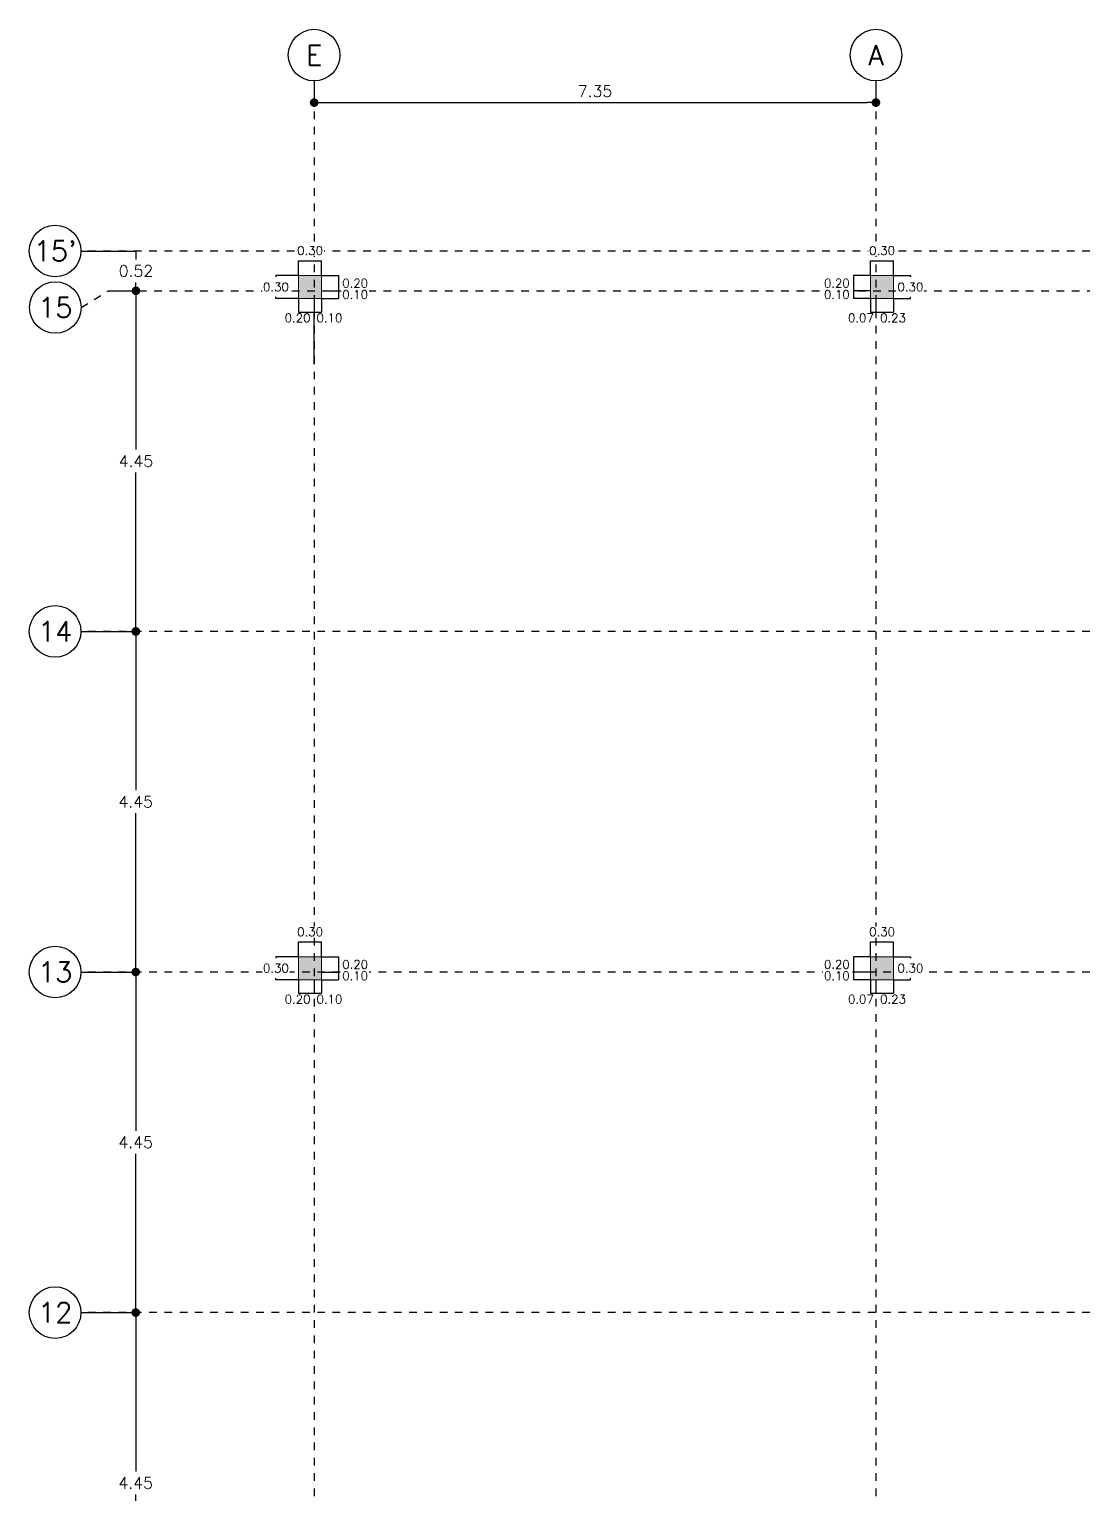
# Model space of a CAD drawing. Header units: millimetres. Extents: x 0 to 197, y -27 to 41.
# Drawn here: x 41.75 to 55.62, y 18.62 to 37.77 of the extents above; entities that cross this region are included whole.
import ezdxf
from ezdxf.enums import TextEntityAlignment as Align

# ---------------------------------------------------------------- set-up
doc = ezdxf.new("R2010")
doc.units = ezdxf.units.MM
doc.header["$LTSCALE"] = 0.01
doc.header["$PDMODE"] = 3
doc.linetypes.add('DASHDOT', pattern=[1, 0.5, -0.25, 0, -0.25])
for name, color, linetype in [('FC_CIRCULO DE EJES', 3, 'Continuous'), ('FC_COTAS', 1, 'Continuous'), ('FC_COTAS @ 75', 1, 'Continuous'), ('FC_COTAS EJES', 1, 'Continuous'), ('FC_COTAS EJES @ 75', 1, 'Continuous'), ('FC_EJES', 1, 'DASHDOT'), ('FC_HATCH COLUMNAS', 253, 'Continuous'), ('FC_R-175', 5, 'Continuous')]:
    doc.layers.add(name, color=color, linetype=linetype)
doc.layers.add('FC_COLUMNAS', color=5, linetype='Continuous', lineweight=15)
doc.styles.add('FC_TEXT1', font='romans.shx')
doc.dimstyles.new('FC_COTAS', dxfattribs={"dimtxt": 0.0015, "dimasz": 0.001, "dimexe": 0, "dimexo": 0, "dimgap": 0.001, "dimtad": 1, "dimtih": 1, "dimtoh": 1, "dimzin": 0, "dimdsep": 46, "dimtxsty": 'FC_TEXT1', "dimblk": 'DOT', "dimcen": 0.09, "dimclrd": 256, "dimclre": 256, "dimclrt": 256, "dimadec": 0, "dimazin": 0, "dimtfac": 1, "dimtix": 1, "dimtmove": 2, "dimatfit": 3, "dimfxl": 1.002, "dimtolj": 1, "dimtzin": 0, "dimlwd": -1, "dimarcsym": 0})
doc.dimstyles.new('FC_COTAS EJES', dxfattribs={"dimtxt": 0.002, "dimasz": 0.0015, "dimexe": 0, "dimexo": 0, "dimgap": 0.001, "dimtad": 1, "dimtih": 1, "dimtoh": 1, "dimzin": 0, "dimdsep": 46, "dimtxsty": 'FC_TEXT1', "dimblk": 'DOT', "dimcen": 0.09, "dimclrd": 256, "dimclre": 256, "dimclrt": 256, "dimadec": 0, "dimazin": 0, "dimtfac": 1, "dimtix": 1, "dimtmove": 2, "dimatfit": 3, "dimfxl": 1.002, "dimtolj": 1, "dimtzin": 0, "dimlwd": -1, "dimarcsym": 0})

# ---------------------------------------------------------------- blocks, each defined once
blk = doc.blocks.new('FC_B_Eje')
at = {"layer": 'FC_CIRCULO DE EJES', "ltscale": 1.5}
blk.add_circle((0, 0), 0.0045, dxfattribs=at)
at = {"ltscale": 1.5, "style": 'FC_TEXT1'}
blk.add_attdef('EJE', text='', height=0.0035, dxfattribs=at).set_placement((0, 0), align=Align.MIDDLE_CENTER)
blk = doc.blocks.new('_Dot')
at = {"color": 0, "linetype": 'ByBlock', "lineweight": -2}
blk.add_line((-0.5, 0), (-1, 0), dxfattribs=at)
at = {"color": 0, "linetype": 'ByBlock', "const_width": 0.5}
blk.add_lwpolyline([(-0.25, 0, 1), (0.25, 0, 1)], format="xyb", close=True, dxfattribs=at)
blk = doc.blocks.new('*D365')
at = {"layer": 'Defpoints', "color": 0, "ltscale": 0.6, "transparency": 16777216}
for p in [(245.728, -51.037), (253.075, -51.037), (253.075, -51.32)]:
    blk.add_point(p, dxfattribs=at)
at = {"layer": 'FC_COTAS EJES', "lineweight": -2, "ltscale": 0.6, "transparency": 16777216}
for p, q in [((245.728, -51.037), (245.728, -51.32)), ((253.075, -51.037), (253.075, -51.32))]:
    blk.add_line(p, q, dxfattribs=at)
at = {"layer": 'FC_COTAS EJES', "ltscale": 0.6, "transparency": 16777216}
blk.add_line((245.841, -51.32), (252.962, -51.32), dxfattribs=at)
at = {"layer": 'FC_COTAS EJES', "ltscale": 0.6, "transparency": 16777216, "xscale": 0.1125, "yscale": 0.1125, "zscale": 0.1125, "rotation": 180}
blk.add_blockref('_Dot', (245.728, -51.32), dxfattribs=at)
at = {"layer": 'FC_COTAS EJES', "ltscale": 0.6, "transparency": 16777216, "xscale": 0.1125, "yscale": 0.1125, "zscale": 0.1125}
blk.add_blockref('_Dot', (253.075, -51.32), dxfattribs=at)
at = {"layer": 'FC_COTAS EJES', "ltscale": 0.6, "transparency": 16777216, "insert": (249.401, -51.17), "char_height": 0.15, "attachment_point": 5, "style": 'FC_TEXT1'}
blk.add_mtext('\\A1;7.35', dxfattribs=at)
blk = doc.blocks.new('*D366')
at = {"layer": 'Defpoints', "color": 0, "ltscale": 0.6, "transparency": 16777216}
for p in [(242.678, -53.26), (243.037, -53.78), (243.398, -53.78)]:
    blk.add_point(p, dxfattribs=at)
at = {"layer": 'FC_COTAS EJES', "lineweight": -2, "ltscale": 0.6, "transparency": 16777216}
for p, q in [((242.678, -53.26), (243.398, -53.26)), ((243.037, -53.78), (243.398, -53.78))]:
    blk.add_line(p, q, dxfattribs=at)
at = {"layer": 'FC_COTAS EJES', "ltscale": 0.6, "transparency": 16777216}
for p, q in [((243.398, -53.26), (243.398, -53.37)), ((243.398, -53.78), (243.398, -53.67))]:
    blk.add_line(p, q, dxfattribs=at)
at = {"layer": 'FC_COTAS EJES', "ltscale": 0.6, "transparency": 16777216, "insert": (243.398, -53.52), "char_height": 0.15, "attachment_point": 5, "style": 'FC_TEXT1'}
blk.add_mtext('\\A1;0.52', dxfattribs=at)
blk = doc.blocks.new('*D367')
at = {"layer": 'Defpoints', "color": 0, "ltscale": 0.6, "transparency": 16777216}
for p in [(243.037, -53.78), (242.678, -58.232), (243.398, -58.232)]:
    blk.add_point(p, dxfattribs=at)
at = {"layer": 'FC_COTAS EJES', "lineweight": -2, "ltscale": 0.6, "transparency": 16777216}
for p, q in [((243.037, -53.78), (243.398, -53.78)), ((242.678, -58.232), (243.398, -58.232))]:
    blk.add_line(p, q, dxfattribs=at)
at = {"layer": 'FC_COTAS EJES', "ltscale": 0.6, "transparency": 16777216}
for p, q in [((243.398, -53.892), (243.398, -55.856)), ((243.398, -58.12), (243.398, -56.156))]:
    blk.add_line(p, q, dxfattribs=at)
at = {"layer": 'FC_COTAS EJES', "ltscale": 0.6, "transparency": 16777216, "xscale": 0.1125, "yscale": 0.1125, "zscale": 0.1125}
for p, rotation in [((243.398, -53.78), 90), ((243.398, -58.232), 270)]:
    blk.add_blockref('_Dot', p, dxfattribs=dict(at, rotation=rotation))
at = {"layer": 'FC_COTAS EJES', "ltscale": 0.6, "transparency": 16777216, "insert": (243.398, -56.006), "char_height": 0.15, "attachment_point": 5, "style": 'FC_TEXT1'}
blk.add_mtext('\\A1;4.45', dxfattribs=at)
blk = doc.blocks.new('*D368')
at = {"layer": 'Defpoints', "color": 0, "ltscale": 0.6, "transparency": 16777216}
for p in [(242.678, -58.232), (242.678, -62.685), (243.395, -62.685)]:
    blk.add_point(p, dxfattribs=at)
at = {"layer": 'FC_COTAS EJES', "lineweight": -2, "ltscale": 0.6, "transparency": 16777216}
for p, q in [((242.678, -58.232), (243.395, -58.232)), ((242.678, -62.685), (243.395, -62.685))]:
    blk.add_line(p, q, dxfattribs=at)
at = {"layer": 'FC_COTAS EJES', "ltscale": 0.6, "transparency": 16777216}
for p, q in [((243.395, -58.345), (243.395, -60.309)), ((243.395, -62.572), (243.395, -60.609))]:
    blk.add_line(p, q, dxfattribs=at)
at = {"layer": 'FC_COTAS EJES', "ltscale": 0.6, "transparency": 16777216, "xscale": 0.1125, "yscale": 0.1125, "zscale": 0.1125}
for p, rotation in [((243.395, -58.232), 90), ((243.395, -62.685), 270)]:
    blk.add_blockref('_Dot', p, dxfattribs=dict(at, rotation=rotation))
at = {"layer": 'FC_COTAS EJES', "ltscale": 0.6, "transparency": 16777216, "insert": (243.395, -60.459), "char_height": 0.15, "attachment_point": 5, "style": 'FC_TEXT1'}
blk.add_mtext('\\A1;4.45', dxfattribs=at)
blk = doc.blocks.new('*D369')
at = {"layer": 'Defpoints', "color": 0, "ltscale": 0.6, "transparency": 16777216}
for p in [(242.678, -62.685), (242.678, -67.137), (243.395, -67.137)]:
    blk.add_point(p, dxfattribs=at)
at = {"layer": 'FC_COTAS EJES', "lineweight": -2, "ltscale": 0.6, "transparency": 16777216}
for p, q in [((242.678, -62.685), (243.395, -62.685)), ((242.678, -67.137), (243.395, -67.137))]:
    blk.add_line(p, q, dxfattribs=at)
at = {"layer": 'FC_COTAS EJES', "ltscale": 0.6, "transparency": 16777216}
for p, q in [((243.395, -62.797), (243.395, -64.761)), ((243.395, -67.025), (243.395, -65.061))]:
    blk.add_line(p, q, dxfattribs=at)
at = {"layer": 'FC_COTAS EJES', "ltscale": 0.6, "transparency": 16777216, "xscale": 0.1125, "yscale": 0.1125, "zscale": 0.1125}
for p, rotation in [((243.395, -62.685), 90), ((243.395, -67.137), 270)]:
    blk.add_blockref('_Dot', p, dxfattribs=dict(at, rotation=rotation))
at = {"layer": 'FC_COTAS EJES', "ltscale": 0.6, "transparency": 16777216, "insert": (243.395, -64.911), "char_height": 0.15, "attachment_point": 5, "style": 'FC_TEXT1'}
blk.add_mtext('\\A1;4.45', dxfattribs=at)
blk = doc.blocks.new('*D370')
at = {"layer": 'Defpoints', "color": 0, "ltscale": 0.6, "transparency": 16777216}
for p in [(242.678, -67.137), (242.678, -71.59), (243.395, -71.59)]:
    blk.add_point(p, dxfattribs=at)
at = {"layer": 'FC_COTAS EJES', "lineweight": -2, "ltscale": 0.6, "transparency": 16777216}
for p, q in [((242.678, -67.137), (243.395, -67.137)), ((242.678, -71.59), (243.395, -71.59))]:
    blk.add_line(p, q, dxfattribs=at)
at = {"layer": 'FC_COTAS EJES', "ltscale": 0.6, "transparency": 16777216}
for p, q in [((243.395, -67.25), (243.395, -69.214)), ((243.395, -71.477), (243.395, -69.514))]:
    blk.add_line(p, q, dxfattribs=at)
at = {"layer": 'FC_COTAS EJES', "ltscale": 0.6, "transparency": 16777216, "xscale": 0.1125, "yscale": 0.1125, "zscale": 0.1125}
for p, rotation in [((243.395, -67.137), 90), ((243.395, -71.59), 270)]:
    blk.add_blockref('_Dot', p, dxfattribs=dict(at, rotation=rotation))
at = {"layer": 'FC_COTAS EJES', "ltscale": 0.6, "transparency": 16777216, "insert": (243.395, -69.364), "char_height": 0.15, "attachment_point": 5, "style": 'FC_TEXT1'}
blk.add_mtext('\\A1;4.45', dxfattribs=at)
blk = doc.blocks.new('FC_B_Columnas E5')
at = {"layer": 'FC_HATCH COLUMNAS', "ltscale": 1.5}
h = blk.add_hatch(color=256, dxfattribs=at)
h.dxf.hatch_style = 1
h.paths.add_polyline_path([(245.525, -53.58), (245.825, -53.58), (245.825, -53.88), (245.525, -53.88)])
h.paths.add_polyline_path([(253.005, -53.58), (253.305, -53.58), (253.305, -53.88), (253.005, -53.88)])
h.paths.add_polyline_path([(253.005, -88.73), (253.305, -88.73), (253.305, -89.03), (253.005, -89.03)])
h.paths.add_polyline_path([(245.525, -88.73), (245.825, -88.73), (245.825, -89.03), (245.525, -89.03)])
h.paths.add_polyline_path([(245.525, -62.485), (245.825, -62.485), (245.825, -62.785), (245.525, -62.785)])
h.paths.add_polyline_path([(245.525, -71.39), (245.825, -71.39), (245.825, -71.69), (245.525, -71.69)])
h.paths.add_polyline_path([(245.525, -80.295), (245.825, -80.295), (245.825, -80.595), (245.525, -80.595)])
h.paths.add_polyline_path([(253.005, -62.485), (253.305, -62.485), (253.305, -62.785), (253.005, -62.785)])
h.paths.add_polyline_path([(253.005, -71.39), (253.305, -71.39), (253.305, -71.69), (253.005, -71.69)])
h.paths.add_polyline_path([(253.005, -80.295), (253.305, -80.295), (253.305, -80.595), (253.005, -80.595)])
at = {"layer": 'FC_COLUMNAS', "ltscale": 0.6}
for points in [[(245.525, -53.58), (245.825, -53.58), (245.825, -53.88), (245.525, -53.88)], [(253.005, -53.58), (253.305, -53.58), (253.305, -53.88), (253.005, -53.88)], [(245.525, -62.485), (245.825, -62.485), (245.825, -62.785), (245.525, -62.785)], [(253.005, -62.485), (253.305, -62.485), (253.305, -62.785), (253.005, -62.785)]]:
    blk.add_lwpolyline(points, close=True, dxfattribs=at)
blk = doc.blocks.new('*D26')
at = {"layer": 'Defpoints', "color": 0, "ltscale": 0.6, "transparency": 16777216}
for p in [(45.27, 34.555), (45.57, 34.555)]:
    blk.add_point(p, dxfattribs=at)
at = {"layer": 'FC_COTAS', "lineweight": -2, "ltscale": 0.6, "transparency": 16777216}
for p, q in [((45.27, 34.555), (45.27, 34.748)), ((45.57, 34.555), (45.57, 34.748))]:
    blk.add_line(p, q, dxfattribs=at)
at = {"layer": 'FC_COTAS', "ltscale": 0.6, "transparency": 16777216}
blk.add_line((45.27, 34.748), (45.57, 34.748), dxfattribs=at)
at = {"layer": 'FC_COTAS', "ltscale": 0.6, "transparency": 16777216, "insert": (45.42, 34.88), "char_height": 0.1125, "attachment_point": 5, "style": 'FC_TEXT1', "bg_fill": 3, "box_fill_scale": 1.1, "bg_fill_color": 256, "bg_fill_true_color": 13158600, "bg_fill_transparency": 0}
blk.add_mtext('\\A1;0.30', dxfattribs=at)
at = {"layer": 'Defpoints', "color": 0, "ltscale": 0.6, "transparency": 16777216}
blk.add_point((45.57, 34.748), dxfattribs=at)
blk = doc.blocks.new('*D27')
at = {"layer": 'Defpoints', "color": 0, "ltscale": 0.6, "transparency": 16777216}
for p in [(45.27, 34.555), (45.27, 34.255)]:
    blk.add_point(p, dxfattribs=at)
at = {"layer": 'FC_COTAS', "lineweight": -2, "ltscale": 0.6, "transparency": 16777216}
for p, q in [((45.27, 34.555), (44.974, 34.555)), ((45.27, 34.255), (44.974, 34.255))]:
    blk.add_line(p, q, dxfattribs=at)
at = {"layer": 'FC_COTAS', "ltscale": 0.6, "transparency": 16777216}
for p, q in [((44.974, 34.555), (44.974, 34.536)), ((44.974, 34.255), (44.974, 34.274))]:
    blk.add_line(p, q, dxfattribs=at)
at = {"layer": 'FC_COTAS', "ltscale": 0.6, "transparency": 16777216, "insert": (44.974, 34.405), "char_height": 0.1125, "attachment_point": 5, "style": 'FC_TEXT1', "bg_fill": 3, "box_fill_scale": 1.1, "bg_fill_color": 256, "bg_fill_true_color": 13158600, "bg_fill_transparency": 0}
blk.add_mtext('\\A1;0.30', dxfattribs=at)
at = {"layer": 'Defpoints', "color": 0, "ltscale": 0.6, "transparency": 16777216}
blk.add_point((44.974, 34.255), dxfattribs=at)
blk = doc.blocks.new('*D28')
at = {"layer": 'Defpoints', "color": 0, "ltscale": 0.6, "transparency": 16777216}
for p in [(45.27, 34.255), (45.473, 34.255), (45.473, 34.077)]:
    blk.add_point(p, dxfattribs=at)
at = {"layer": 'FC_COTAS', "lineweight": -2, "ltscale": 0.6, "transparency": 16777216}
for p, q in [((45.27, 34.255), (45.27, 34.077)), ((45.473, 34.255), (45.473, 34.077))]:
    blk.add_line(p, q, dxfattribs=at)
at = {"layer": 'FC_COTAS', "ltscale": 0.6, "transparency": 16777216}
blk.add_line((45.27, 34.077), (45.473, 34.077), dxfattribs=at)
at = {"layer": 'FC_COTAS', "ltscale": 0.6, "transparency": 16777216, "insert": (45.257, 34), "char_height": 0.1125, "attachment_point": 5, "style": 'FC_TEXT1'}
blk.add_mtext('\\A1;0.20', dxfattribs=at)
blk = doc.blocks.new('*D29')
at = {"layer": 'Defpoints', "color": 0, "ltscale": 0.6, "transparency": 16777216}
for p in [(45.57, 34.555), (45.57, 34.355), (45.79, 34.355)]:
    blk.add_point(p, dxfattribs=at)
at = {"layer": 'FC_COTAS', "lineweight": -2, "ltscale": 0.6, "transparency": 16777216}
for p, q in [((45.57, 34.555), (45.79, 34.555)), ((45.57, 34.355), (45.79, 34.355))]:
    blk.add_line(p, q, dxfattribs=at)
at = {"layer": 'FC_COTAS', "ltscale": 0.6, "transparency": 16777216}
blk.add_line((45.79, 34.555), (45.79, 34.355), dxfattribs=at)
at = {"layer": 'FC_COTAS', "ltscale": 0.6, "transparency": 16777216, "insert": (46.009, 34.455), "char_height": 0.1125, "attachment_point": 5, "style": 'FC_TEXT1'}
blk.add_mtext('\\A1;0.20', dxfattribs=at)
blk = doc.blocks.new('*D30')
at = {"layer": 'Defpoints', "color": 0, "ltscale": 0.6, "transparency": 16777216}
for p in [(45.57, 34.355), (45.57, 34.255)]:
    blk.add_point(p, dxfattribs=at)
at = {"layer": 'FC_COTAS', "lineweight": -2, "ltscale": 0.6, "transparency": 16777216}
for p, q in [((45.57, 34.355), (45.79, 34.355)), ((45.57, 34.255), (45.79, 34.255))]:
    blk.add_line(p, q, dxfattribs=at)
at = {"layer": 'FC_COTAS', "ltscale": 0.6, "transparency": 16777216, "insert": (46.009, 34.305), "char_height": 0.1125, "attachment_point": 5, "style": 'FC_TEXT1', "bg_fill": 3, "box_fill_scale": 1.1, "bg_fill_color": 256, "bg_fill_true_color": 13158600, "bg_fill_transparency": 0}
blk.add_mtext('\\A1;0.10', dxfattribs=at)
at = {"layer": 'Defpoints', "color": 0, "ltscale": 0.6, "transparency": 16777216}
blk.add_point((45.79, 34.255), dxfattribs=at)
at = {"layer": 'FC_COTAS', "ltscale": 0.6, "transparency": 16777216}
blk.add_line((45.79, 34.355), (45.79, 34.255), dxfattribs=at)
blk = doc.blocks.new('*D360')
at = {"layer": 'Defpoints', "color": 0, "ltscale": 0.6, "transparency": 16777216}
for p in [(45.57, 34.255), (45.57, 34.077), (45.473, 33.396)]:
    blk.add_point(p, dxfattribs=at)
at = {"layer": 'FC_COTAS', "lineweight": -2, "ltscale": 0.6, "transparency": 16777216}
for p, q in [((45.57, 34.255), (45.57, 34.077)), ((45.473, 33.396), (45.473, 34.077))]:
    blk.add_line(p, q, dxfattribs=at)
at = {"layer": 'FC_COTAS', "ltscale": 0.6, "transparency": 16777216}
blk.add_line((45.473, 34.077), (45.57, 34.077), dxfattribs=at)
at = {"layer": 'FC_COTAS', "ltscale": 0.6, "transparency": 16777216, "insert": (45.673, 34), "char_height": 0.1125, "attachment_point": 5, "style": 'FC_TEXT1'}
blk.add_mtext('\\A1;0.10', dxfattribs=at)
blk = doc.blocks.new('*D31')
at = {"layer": 'Defpoints', "color": 0, "ltscale": 0.6, "transparency": 16777216}
for p in [(52.75, 34.555), (53.05, 34.555)]:
    blk.add_point(p, dxfattribs=at)
at = {"layer": 'FC_COTAS', "lineweight": -2, "ltscale": 0.6, "transparency": 16777216}
for p, q in [((52.75, 34.555), (52.75, 34.748)), ((53.05, 34.555), (53.05, 34.748))]:
    blk.add_line(p, q, dxfattribs=at)
at = {"layer": 'FC_COTAS', "ltscale": 0.6, "transparency": 16777216}
blk.add_line((52.75, 34.748), (53.05, 34.748), dxfattribs=at)
at = {"layer": 'FC_COTAS', "ltscale": 0.6, "transparency": 16777216, "insert": (52.9, 34.88), "char_height": 0.1125, "attachment_point": 5, "style": 'FC_TEXT1', "bg_fill": 3, "box_fill_scale": 1.1, "bg_fill_color": 256, "bg_fill_true_color": 13158600, "bg_fill_transparency": 0}
blk.add_mtext('\\A1;0.30', dxfattribs=at)
at = {"layer": 'Defpoints', "color": 0, "ltscale": 0.6, "transparency": 16777216}
blk.add_point((53.05, 34.748), dxfattribs=at)
blk = doc.blocks.new('*D32')
at = {"layer": 'Defpoints', "color": 0, "ltscale": 0.6, "transparency": 16777216}
for p in [(52.75, 34.555), (52.527, 34.355), (52.75, 34.355)]:
    blk.add_point(p, dxfattribs=at)
at = {"layer": 'FC_COTAS', "lineweight": -2, "ltscale": 0.6, "transparency": 16777216}
for p, q in [((52.75, 34.555), (52.527, 34.555)), ((52.75, 34.355), (52.527, 34.355))]:
    blk.add_line(p, q, dxfattribs=at)
at = {"layer": 'FC_COTAS', "ltscale": 0.6, "transparency": 16777216}
blk.add_line((52.527, 34.555), (52.527, 34.355), dxfattribs=at)
at = {"layer": 'FC_COTAS', "ltscale": 0.6, "transparency": 16777216, "insert": (52.308, 34.455), "char_height": 0.1125, "attachment_point": 5, "style": 'FC_TEXT1'}
blk.add_mtext('\\A1;0.20', dxfattribs=at)
blk = doc.blocks.new('*D33')
at = {"layer": 'Defpoints', "color": 0, "ltscale": 0.6, "transparency": 16777216}
for p in [(52.75, 34.255), (52.82, 34.255), (52.82, 34.077)]:
    blk.add_point(p, dxfattribs=at)
at = {"layer": 'FC_COTAS', "lineweight": -2, "ltscale": 0.6, "transparency": 16777216}
for p, q in [((52.75, 34.255), (52.75, 34.077)), ((52.82, 34.255), (52.82, 34.077))]:
    blk.add_line(p, q, dxfattribs=at)
at = {"layer": 'FC_COTAS', "ltscale": 0.6, "transparency": 16777216}
blk.add_line((52.75, 34.077), (52.82, 34.077), dxfattribs=at)
at = {"layer": 'FC_COTAS', "ltscale": 0.6, "transparency": 16777216, "insert": (52.623, 34), "char_height": 0.1125, "attachment_point": 5, "style": 'FC_TEXT1'}
blk.add_mtext('\\A1;0.07', dxfattribs=at)
blk = doc.blocks.new('*D34')
at = {"layer": 'FC_COTAS', "lineweight": -2, "ltscale": 0.6, "transparency": 16777216}
for p, q in [((53.05, 34.555), (53.27, 34.555)), ((53.05, 34.255), (53.27, 34.255))]:
    blk.add_line(p, q, dxfattribs=at)
at = {"layer": 'FC_COTAS', "ltscale": 0.6, "transparency": 16777216}
for p, q in [((53.27, 34.555), (53.27, 34.536)), ((53.27, 34.255), (53.27, 34.274))]:
    blk.add_line(p, q, dxfattribs=at)
at = {"layer": 'FC_COTAS', "ltscale": 0.6, "transparency": 16777216, "insert": (53.27, 34.405), "char_height": 0.1125, "attachment_point": 5, "style": 'FC_TEXT1', "bg_fill": 3, "box_fill_scale": 1.1, "bg_fill_color": 256, "bg_fill_true_color": 13158600, "bg_fill_transparency": 0}
blk.add_mtext('\\A1;0.30', dxfattribs=at)
at = {"layer": 'Defpoints', "color": 0, "ltscale": 0.6, "transparency": 16777216}
for p in [(53.05, 34.555), (53.05, 34.255), (53.27, 34.255)]:
    blk.add_point(p, dxfattribs=at)
blk = doc.blocks.new('*D35')
at = {"layer": 'Defpoints', "color": 0, "ltscale": 0.6, "transparency": 16777216}
for p in [(52.82, 34.255), (53.05, 34.255), (53.05, 34.077)]:
    blk.add_point(p, dxfattribs=at)
at = {"layer": 'FC_COTAS', "lineweight": -2, "ltscale": 0.6, "transparency": 16777216}
for p, q in [((52.82, 34.255), (52.82, 34.077)), ((53.05, 34.255), (53.05, 34.077))]:
    blk.add_line(p, q, dxfattribs=at)
at = {"layer": 'FC_COTAS', "ltscale": 0.6, "transparency": 16777216}
blk.add_line((52.82, 34.077), (53.05, 34.077), dxfattribs=at)
at = {"layer": 'FC_COTAS', "ltscale": 0.6, "transparency": 16777216, "insert": (53.043, 34), "char_height": 0.1125, "attachment_point": 5, "style": 'FC_TEXT1'}
blk.add_mtext('\\A1;0.23', dxfattribs=at)
blk = doc.blocks.new('*D36')
at = {"layer": 'Defpoints', "color": 0, "ltscale": 0.6, "transparency": 16777216}
for p in [(45.27, 25.65), (45.57, 25.65)]:
    blk.add_point(p, dxfattribs=at)
at = {"layer": 'FC_COTAS', "lineweight": -2, "ltscale": 0.6, "transparency": 16777216}
for p, q in [((45.27, 25.65), (45.27, 25.843)), ((45.57, 25.65), (45.57, 25.843))]:
    blk.add_line(p, q, dxfattribs=at)
at = {"layer": 'FC_COTAS', "ltscale": 0.6, "transparency": 16777216}
blk.add_line((45.27, 25.843), (45.57, 25.843), dxfattribs=at)
at = {"layer": 'FC_COTAS', "ltscale": 0.6, "transparency": 16777216, "insert": (45.42, 25.975), "char_height": 0.1125, "attachment_point": 5, "style": 'FC_TEXT1', "bg_fill": 3, "box_fill_scale": 1.1, "bg_fill_color": 256, "bg_fill_true_color": 13158600, "bg_fill_transparency": 0}
blk.add_mtext('\\A1;0.30', dxfattribs=at)
at = {"layer": 'Defpoints', "color": 0, "ltscale": 0.6, "transparency": 16777216}
blk.add_point((45.57, 25.843), dxfattribs=at)
blk = doc.blocks.new('*D37')
at = {"layer": 'Defpoints', "color": 0, "ltscale": 0.6, "transparency": 16777216}
for p in [(45.27, 25.65), (45.27, 25.35)]:
    blk.add_point(p, dxfattribs=at)
at = {"layer": 'FC_COTAS', "lineweight": -2, "ltscale": 0.6, "transparency": 16777216}
for p, q in [((45.27, 25.65), (44.974, 25.65)), ((45.27, 25.35), (44.974, 25.35))]:
    blk.add_line(p, q, dxfattribs=at)
at = {"layer": 'FC_COTAS', "ltscale": 0.6, "transparency": 16777216}
for p, q in [((44.974, 25.65), (44.974, 25.631)), ((44.974, 25.35), (44.974, 25.369))]:
    blk.add_line(p, q, dxfattribs=at)
at = {"layer": 'FC_COTAS', "ltscale": 0.6, "transparency": 16777216, "insert": (44.974, 25.5), "char_height": 0.1125, "attachment_point": 5, "style": 'FC_TEXT1', "bg_fill": 3, "box_fill_scale": 1.1, "bg_fill_color": 256, "bg_fill_true_color": 13158600, "bg_fill_transparency": 0}
blk.add_mtext('\\A1;0.30', dxfattribs=at)
at = {"layer": 'Defpoints', "color": 0, "ltscale": 0.6, "transparency": 16777216}
blk.add_point((44.974, 25.35), dxfattribs=at)
blk = doc.blocks.new('*D38')
at = {"layer": 'Defpoints', "color": 0, "ltscale": 0.6, "transparency": 16777216}
for p in [(45.27, 25.35), (45.473, 25.35), (45.473, 25.172)]:
    blk.add_point(p, dxfattribs=at)
at = {"layer": 'FC_COTAS', "lineweight": -2, "ltscale": 0.6, "transparency": 16777216}
for p, q in [((45.27, 25.35), (45.27, 25.172)), ((45.473, 25.35), (45.473, 25.172))]:
    blk.add_line(p, q, dxfattribs=at)
at = {"layer": 'FC_COTAS', "ltscale": 0.6, "transparency": 16777216}
blk.add_line((45.27, 25.172), (45.473, 25.172), dxfattribs=at)
at = {"layer": 'FC_COTAS', "ltscale": 0.6, "transparency": 16777216, "insert": (45.257, 25.095), "char_height": 0.1125, "attachment_point": 5, "style": 'FC_TEXT1'}
blk.add_mtext('\\A1;0.20', dxfattribs=at)
blk = doc.blocks.new('*D39')
at = {"layer": 'Defpoints', "color": 0, "ltscale": 0.6, "transparency": 16777216}
for p in [(45.57, 25.65), (45.57, 25.45), (45.79, 25.45)]:
    blk.add_point(p, dxfattribs=at)
at = {"layer": 'FC_COTAS', "lineweight": -2, "ltscale": 0.6, "transparency": 16777216}
for p, q in [((45.57, 25.65), (45.79, 25.65)), ((45.57, 25.45), (45.79, 25.45))]:
    blk.add_line(p, q, dxfattribs=at)
at = {"layer": 'FC_COTAS', "ltscale": 0.6, "transparency": 16777216}
blk.add_line((45.79, 25.65), (45.79, 25.45), dxfattribs=at)
at = {"layer": 'FC_COTAS', "ltscale": 0.6, "transparency": 16777216, "insert": (46.009, 25.55), "char_height": 0.1125, "attachment_point": 5, "style": 'FC_TEXT1'}
blk.add_mtext('\\A1;0.20', dxfattribs=at)
blk = doc.blocks.new('*D40')
at = {"layer": 'Defpoints', "color": 0, "ltscale": 0.6, "transparency": 16777216}
for p in [(45.57, 25.45), (45.57, 25.35)]:
    blk.add_point(p, dxfattribs=at)
at = {"layer": 'FC_COTAS', "lineweight": -2, "ltscale": 0.6, "transparency": 16777216}
for p, q in [((45.57, 25.45), (45.79, 25.45)), ((45.57, 25.35), (45.79, 25.35))]:
    blk.add_line(p, q, dxfattribs=at)
at = {"layer": 'FC_COTAS', "ltscale": 0.6, "transparency": 16777216, "insert": (46.009, 25.4), "char_height": 0.1125, "attachment_point": 5, "style": 'FC_TEXT1', "bg_fill": 3, "box_fill_scale": 1.1, "bg_fill_color": 256, "bg_fill_true_color": 13158600, "bg_fill_transparency": 0}
blk.add_mtext('\\A1;0.10', dxfattribs=at)
at = {"layer": 'Defpoints', "color": 0, "ltscale": 0.6, "transparency": 16777216}
blk.add_point((45.79, 25.35), dxfattribs=at)
at = {"layer": 'FC_COTAS', "ltscale": 0.6, "transparency": 16777216}
blk.add_line((45.79, 25.45), (45.79, 25.35), dxfattribs=at)
blk = doc.blocks.new('*D41')
at = {"layer": 'Defpoints', "color": 0, "ltscale": 0.6, "transparency": 16777216}
for p in [(45.473, 25.35), (45.57, 25.35), (45.57, 25.172)]:
    blk.add_point(p, dxfattribs=at)
at = {"layer": 'FC_COTAS', "lineweight": -2, "ltscale": 0.6, "transparency": 16777216}
for p, q in [((45.473, 25.35), (45.473, 25.172)), ((45.57, 25.35), (45.57, 25.172))]:
    blk.add_line(p, q, dxfattribs=at)
at = {"layer": 'FC_COTAS', "ltscale": 0.6, "transparency": 16777216}
blk.add_line((45.473, 25.172), (45.57, 25.172), dxfattribs=at)
at = {"layer": 'FC_COTAS', "ltscale": 0.6, "transparency": 16777216, "insert": (45.673, 25.095), "char_height": 0.1125, "attachment_point": 5, "style": 'FC_TEXT1'}
blk.add_mtext('\\A1;0.10', dxfattribs=at)
blk = doc.blocks.new('*D58')
at = {"layer": 'Defpoints', "color": 0, "ltscale": 0.6, "transparency": 16777216}
for p in [(52.75, 34.355), (52.75, 34.255)]:
    blk.add_point(p, dxfattribs=at)
at = {"layer": 'FC_COTAS', "lineweight": -2, "ltscale": 0.6, "transparency": 16777216}
for p, q in [((52.75, 34.355), (52.527, 34.355)), ((52.75, 34.255), (52.527, 34.255))]:
    blk.add_line(p, q, dxfattribs=at)
at = {"layer": 'FC_COTAS', "ltscale": 0.6, "transparency": 16777216, "insert": (52.308, 34.305), "char_height": 0.1125, "attachment_point": 5, "style": 'FC_TEXT1', "bg_fill": 3, "box_fill_scale": 1.1, "bg_fill_color": 256, "bg_fill_true_color": 13158600, "bg_fill_transparency": 0}
blk.add_mtext('\\A1;0.10', dxfattribs=at)
at = {"layer": 'Defpoints', "color": 0, "ltscale": 0.6, "transparency": 16777216}
blk.add_point((52.527, 34.255), dxfattribs=at)
at = {"layer": 'FC_COTAS', "ltscale": 0.6, "transparency": 16777216}
blk.add_line((52.527, 34.355), (52.527, 34.255), dxfattribs=at)
blk = doc.blocks.new('*D59')
at = {"layer": 'Defpoints', "color": 0, "ltscale": 0.6, "transparency": 16777216}
for p in [(52.75, 25.65), (53.05, 25.65)]:
    blk.add_point(p, dxfattribs=at)
at = {"layer": 'FC_COTAS', "lineweight": -2, "ltscale": 0.6, "transparency": 16777216}
for p, q in [((52.75, 25.65), (52.75, 25.843)), ((53.05, 25.65), (53.05, 25.843))]:
    blk.add_line(p, q, dxfattribs=at)
at = {"layer": 'FC_COTAS', "ltscale": 0.6, "transparency": 16777216}
blk.add_line((52.75, 25.843), (53.05, 25.843), dxfattribs=at)
at = {"layer": 'FC_COTAS', "ltscale": 0.6, "transparency": 16777216, "insert": (52.9, 25.975), "char_height": 0.1125, "attachment_point": 5, "style": 'FC_TEXT1', "bg_fill": 3, "box_fill_scale": 1.1, "bg_fill_color": 256, "bg_fill_true_color": 13158600, "bg_fill_transparency": 0}
blk.add_mtext('\\A1;0.30', dxfattribs=at)
at = {"layer": 'Defpoints', "color": 0, "ltscale": 0.6, "transparency": 16777216}
blk.add_point((53.05, 25.843), dxfattribs=at)
blk = doc.blocks.new('*D60')
at = {"layer": 'Defpoints', "color": 0, "ltscale": 0.6, "transparency": 16777216}
for p in [(52.75, 25.35), (52.82, 25.35), (52.82, 25.172)]:
    blk.add_point(p, dxfattribs=at)
at = {"layer": 'FC_COTAS', "lineweight": -2, "ltscale": 0.6, "transparency": 16777216}
for p, q in [((52.75, 25.35), (52.75, 25.172)), ((52.82, 25.35), (52.82, 25.172))]:
    blk.add_line(p, q, dxfattribs=at)
at = {"layer": 'FC_COTAS', "ltscale": 0.6, "transparency": 16777216}
blk.add_line((52.75, 25.172), (52.82, 25.172), dxfattribs=at)
at = {"layer": 'FC_COTAS', "ltscale": 0.6, "transparency": 16777216, "insert": (52.623, 25.095), "char_height": 0.1125, "attachment_point": 5, "style": 'FC_TEXT1'}
blk.add_mtext('\\A1;0.07', dxfattribs=at)
blk = doc.blocks.new('*D61')
at = {"layer": 'FC_COTAS', "lineweight": -2, "ltscale": 0.6, "transparency": 16777216}
for p, q in [((53.05, 25.65), (53.27, 25.65)), ((53.05, 25.35), (53.27, 25.35))]:
    blk.add_line(p, q, dxfattribs=at)
at = {"layer": 'FC_COTAS', "ltscale": 0.6, "transparency": 16777216}
for p, q in [((53.27, 25.65), (53.27, 25.631)), ((53.27, 25.35), (53.27, 25.369))]:
    blk.add_line(p, q, dxfattribs=at)
at = {"layer": 'FC_COTAS', "ltscale": 0.6, "transparency": 16777216, "insert": (53.27, 25.5), "char_height": 0.1125, "attachment_point": 5, "style": 'FC_TEXT1', "bg_fill": 3, "box_fill_scale": 1.1, "bg_fill_color": 256, "bg_fill_true_color": 13158600, "bg_fill_transparency": 0}
blk.add_mtext('\\A1;0.30', dxfattribs=at)
at = {"layer": 'Defpoints', "color": 0, "ltscale": 0.6, "transparency": 16777216}
for p in [(53.05, 25.65), (53.05, 25.35), (53.27, 25.35)]:
    blk.add_point(p, dxfattribs=at)
blk = doc.blocks.new('*D62')
at = {"layer": 'Defpoints', "color": 0, "ltscale": 0.6, "transparency": 16777216}
for p in [(52.82, 25.35), (53.05, 25.35), (53.05, 25.172)]:
    blk.add_point(p, dxfattribs=at)
at = {"layer": 'FC_COTAS', "lineweight": -2, "ltscale": 0.6, "transparency": 16777216}
for p, q in [((52.82, 25.35), (52.82, 25.172)), ((53.05, 25.35), (53.05, 25.172))]:
    blk.add_line(p, q, dxfattribs=at)
at = {"layer": 'FC_COTAS', "ltscale": 0.6, "transparency": 16777216}
blk.add_line((52.82, 25.172), (53.05, 25.172), dxfattribs=at)
at = {"layer": 'FC_COTAS', "ltscale": 0.6, "transparency": 16777216, "insert": (53.043, 25.095), "char_height": 0.1125, "attachment_point": 5, "style": 'FC_TEXT1'}
blk.add_mtext('\\A1;0.23', dxfattribs=at)
blk = doc.blocks.new('*D75')
at = {"layer": 'Defpoints', "color": 0, "ltscale": 0.6, "transparency": 16777216}
for p in [(52.75, 25.65), (52.527, 25.45), (52.75, 25.45)]:
    blk.add_point(p, dxfattribs=at)
at = {"layer": 'FC_COTAS', "lineweight": -2, "ltscale": 0.6, "transparency": 16777216}
for p, q in [((52.75, 25.65), (52.527, 25.65)), ((52.75, 25.45), (52.527, 25.45))]:
    blk.add_line(p, q, dxfattribs=at)
at = {"layer": 'FC_COTAS', "ltscale": 0.6, "transparency": 16777216}
blk.add_line((52.527, 25.65), (52.527, 25.45), dxfattribs=at)
at = {"layer": 'FC_COTAS', "ltscale": 0.6, "transparency": 16777216, "insert": (52.308, 25.55), "char_height": 0.1125, "attachment_point": 5, "style": 'FC_TEXT1'}
blk.add_mtext('\\A1;0.20', dxfattribs=at)
blk = doc.blocks.new('*D76')
at = {"layer": 'Defpoints', "color": 0, "ltscale": 0.6, "transparency": 16777216}
for p in [(52.75, 25.45), (52.75, 25.35)]:
    blk.add_point(p, dxfattribs=at)
at = {"layer": 'FC_COTAS', "lineweight": -2, "ltscale": 0.6, "transparency": 16777216}
for p, q in [((52.75, 25.45), (52.527, 25.45)), ((52.75, 25.35), (52.527, 25.35))]:
    blk.add_line(p, q, dxfattribs=at)
at = {"layer": 'FC_COTAS', "ltscale": 0.6, "transparency": 16777216, "insert": (52.308, 25.4), "char_height": 0.1125, "attachment_point": 5, "style": 'FC_TEXT1', "bg_fill": 3, "box_fill_scale": 1.1, "bg_fill_color": 256, "bg_fill_true_color": 13158600, "bg_fill_transparency": 0}
blk.add_mtext('\\A1;0.10', dxfattribs=at)
at = {"layer": 'Defpoints', "color": 0, "ltscale": 0.6, "transparency": 16777216}
blk.add_point((52.527, 25.35), dxfattribs=at)
at = {"layer": 'FC_COTAS', "ltscale": 0.6, "transparency": 16777216}
blk.add_line((52.527, 25.45), (52.527, 25.35), dxfattribs=at)
blk = doc.blocks.new('FC_B_Ejes E5')
at = {"layer": 'FC_EJES', "ltscale": 0.6}
for p, q in [((245.728, -51.037), (245.728, -91.387)), ((253.075, -51.037), (253.075, -91.387)), ((255.87, -53.26), (242.678, -53.26)), ((255.87, -58.232), (242.678, -58.232)), ((255.87, -62.685), (242.678, -62.685)), ((255.87, -67.137), (242.678, -67.137))]:
    blk.add_line(p, q, dxfattribs=at)
blk.add_lwpolyline([(242.682, -53.998), (243.037, -53.78), (255.87, -53.78)], dxfattribs=at)
at = {"layer": 'FC_R-175'}
ref = blk.add_blockref('FC_B_Eje', (245.728, -50.699), dxfattribs=dict(at, xscale=75, yscale=75, zscale=75))
ref.add_attrib('EJE', 'E', dxfattribs={"layer": '0', "color": 0, "ltscale": 1.5, "height": 0.263, "style": 'FC_TEXT1'}).set_placement((245.728, -50.699), align=Align.MIDDLE_CENTER)
ref = blk.add_blockref('FC_B_Eje', (253.075, -50.699), dxfattribs=dict(at, xscale=75, yscale=75, zscale=75))
ref.add_attrib('EJE', 'A', dxfattribs={"layer": '0', "color": 0, "ltscale": 1.5, "height": 0.263, "style": 'FC_TEXT1'}).set_placement((253.075, -50.699), align=Align.MIDDLE_CENTER)
ref = blk.add_blockref('FC_B_Eje', (242.341, -53.26), dxfattribs=dict(at, xscale=75, yscale=75, zscale=75))
ref.add_attrib('EJE', "15'", dxfattribs={"layer": '0', "color": 0, "ltscale": 1.5, "height": 0.2625, "style": 'FC_TEXT1'}).set_placement((242.341, -53.26), align=Align.MIDDLE_CENTER)
ref = blk.add_blockref('FC_B_Eje', (242.344, -53.998), dxfattribs=dict(at, xscale=75, yscale=75, zscale=75))
ref.add_attrib('EJE', '15', dxfattribs={"layer": '0', "color": 0, "ltscale": 1.5, "height": 0.2625, "style": 'FC_TEXT1'}).set_placement((242.344, -53.998), align=Align.MIDDLE_CENTER)
ref = blk.add_blockref('FC_B_Eje', (242.341, -58.232), dxfattribs=dict(at, xscale=75, yscale=75, zscale=75))
ref.add_attrib('EJE', '14', dxfattribs={"layer": '0', "color": 0, "ltscale": 1.5, "height": 0.2625, "style": 'FC_TEXT1'}).set_placement((242.341, -58.232), align=Align.MIDDLE_CENTER)
ref = blk.add_blockref('FC_B_Eje', (242.341, -62.685), dxfattribs=dict(at, xscale=75, yscale=75, zscale=75))
ref.add_attrib('EJE', '13', dxfattribs={"layer": '0', "color": 0, "ltscale": 1.5, "height": 0.2625, "style": 'FC_TEXT1'}).set_placement((242.341, -62.685), align=Align.MIDDLE_CENTER)
ref = blk.add_blockref('FC_B_Eje', (242.341, -67.137), dxfattribs=dict(at, xscale=75, yscale=75, zscale=75))
ref.add_attrib('EJE', '12', dxfattribs={"layer": '0', "color": 0, "ltscale": 1.5, "height": 0.2625, "style": 'FC_TEXT1'}).set_placement((242.341, -67.137), align=Align.MIDDLE_CENTER)
at = {"layer": 'FC_COTAS EJES @ 75', "ltscale": 0.6}
dim = blk.add_linear_dim(base=(253.075, -51.32), p1=(245.728, -51.037), p2=(253.075, -51.037), dimstyle='FC_COTAS EJES', override={"dimscale": 75, "dimtix": 1, "dimtofl": 1, "dimtmove": 2, "dimatfit": 3}, dxfattribs=at)
dim.commit()
dim.dimension.update_dxf_attribs({"geometry": '*D365', "text_midpoint": (249.401, -51.17)})
for base, p1, p2, picture, middle in [((243.398, -53.78), (242.678, -53.26), (243.037, -53.78), '*D366', (243.398, -53.52)), ((243.398, -58.232), (243.037, -53.78), (242.678, -58.232), '*D367', (243.398, -56.006)), ((243.395, -62.685), (242.678, -58.232), (242.678, -62.685), '*D368', (243.395, -60.459)), ((243.395, -67.137), (242.678, -62.685), (242.678, -67.137), '*D369', (243.395, -64.911)), ((243.395, -71.59), (242.678, -67.137), (242.678, -71.59), '*D370', (243.395, -69.364))]:
    dim = blk.add_linear_dim(base=base, p1=p1, p2=p2, angle=90, dimstyle='FC_COTAS EJES', override={"dimscale": 75, "dimtix": 1, "dimtofl": 1, "dimtmove": 2, "dimatfit": 3}, dxfattribs=at)
    dim.commit()
    dim.dimension.update_dxf_attribs({"geometry": picture, "text_midpoint": middle})

msp = doc.modelspace()

# ---------------------------------------------------------------- block references
at = {"layer": 'FC_COTAS'}
for name in ['FC_B_Ejes E5', 'FC_B_Columnas E5']:
    msp.add_blockref(name, (-200.255, 88.1348), dxfattribs=at)

# ---------------------------------------------------------------- dimensions: what is measured, and where the dimension line sits
at = {"layer": 'FC_COTAS @ 75', "ltscale": 0.6}
for base, p1, p2, picture, middle in [((52.8197, 34.0766), (52.7497, 34.2551), (52.8197, 34.2551), '*D33', (52.6225, 33.9999)), ((52.8197, 25.1716), (52.7497, 25.3501), (52.8197, 25.3501), '*D60', (52.6225, 25.0949))]:
    dim = msp.add_linear_dim(base=base, p1=p1, p2=p2, dimstyle='FC_COTAS', override={"dimscale": 75, "dimtix": 1, "dimtofl": 1, "dimtmove": 2, "dimatfit": 3}, dxfattribs=at)
    dim.commit()
    dim.dimension.update_dxf_attribs({"geometry": picture, "text_midpoint": middle, "dimtype": 128})

# ---------------------------------------------------------------- next in the draw order: dimensions: what is measured, and where the dimension line sits
for base, p1, p2, picture, middle in [((45.5697, 34.7483), (45.2697, 34.5551), (45.5697, 34.5551), '*D26', (45.4197, 34.8795)), ((53.0497, 34.7483), (52.7497, 34.5551), (53.0497, 34.5551), '*D31', (52.8997, 34.8795)), ((45.5697, 25.8433), (45.2697, 25.6501), (45.5697, 25.6501), '*D36', (45.4197, 25.9745)), ((53.0497, 25.8433), (52.7497, 25.6501), (53.0497, 25.6501), '*D59', (52.8997, 25.9745))]:
    dim = msp.add_linear_dim(base=base, p1=p1, p2=p2, dimstyle='FC_COTAS', override={"dimscale": 75, "dimtix": 1, "dimtofl": 1, "dimtmove": 2, "dimatfit": 3, "dimtfill": 1}, dxfattribs=at)
    dim.commit()
    dim.dimension.update_dxf_attribs({"geometry": picture, "text_midpoint": middle})

# ---------------------------------------------------------------- next in the draw order: dimensions: what is measured, and where the dimension line sits
for base, p1, p2, picture, middle in [((44.9738, 34.2551), (45.2697, 34.5551), (45.2697, 34.2551), '*D27', (44.9738, 34.4051)), ((53.2701, 34.2551), (53.0497, 34.5551), (53.0497, 34.2551), '*D34', (53.2701, 34.4051)), ((44.9738, 25.3501), (45.2697, 25.6501), (45.2697, 25.3501), '*D37', (44.9738, 25.5001)), ((53.2701, 25.3501), (53.0497, 25.6501), (53.0497, 25.3501), '*D61', (53.2701, 25.5001))]:
    dim = msp.add_linear_dim(base=base, p1=p1, p2=p2, angle=90, dimstyle='FC_COTAS', override={"dimscale": 75, "dimtix": 1, "dimtofl": 1, "dimtmove": 2, "dimatfit": 3, "dimtfill": 1}, dxfattribs=at)
    dim.commit()
    dim.dimension.update_dxf_attribs({"geometry": picture, "text_midpoint": middle})
for base, p1, p2, picture, middle in [((45.7901, 34.3551), (45.5697, 34.5551), (45.5697, 34.3551), '*D29', (46.0091, 34.4551)), ((52.5273, 34.3551), (52.7497, 34.5551), (52.7497, 34.3551), '*D32', (52.308, 34.4551)), ((45.7901, 25.4501), (45.5697, 25.6501), (45.5697, 25.4501), '*D39', (46.0091, 25.5501)), ((52.5273, 25.4501), (52.7497, 25.6501), (52.7497, 25.4501), '*D75', (52.308, 25.5501))]:
    dim = msp.add_linear_dim(base=base, p1=p1, p2=p2, angle=90, dimstyle='FC_COTAS', override={"dimscale": 75, "dimtix": 1, "dimtofl": 1, "dimtmove": 2, "dimatfit": 3}, dxfattribs=at)
    dim.commit()
    dim.dimension.update_dxf_attribs({"geometry": picture, "text_midpoint": middle, "dimtype": 128})

# ---------------------------------------------------------------- next in the draw order: dimensions: what is measured, and where the dimension line sits
for base, p1, p2, picture, middle in [((45.7901, 34.2551), (45.5697, 34.3551), (45.5697, 34.2551), '*D30', (46.0091, 34.3051)), ((45.7901, 25.3501), (45.5697, 25.4501), (45.5697, 25.3501), '*D40', (46.0091, 25.4001))]:
    dim = msp.add_linear_dim(base=base, p1=p1, p2=p2, angle=90, dimstyle='FC_COTAS', override={"dimscale": 75, "dimtix": 1, "dimtofl": 1, "dimtmove": 2, "dimatfit": 3, "dimtfill": 1}, dxfattribs=at)
    dim.commit()
    dim.dimension.update_dxf_attribs({"geometry": picture, "text_midpoint": middle, "dimtype": 128})
for base, p1, p2, picture, middle in [((45.4731, 34.0766), (45.2697, 34.2551), (45.4731, 34.2551), '*D28', (45.2569, 33.9999)), ((53.0497, 34.0766), (52.8197, 34.2551), (53.0497, 34.2551), '*D35', (53.0426, 33.9999)), ((45.4731, 25.1716), (45.2697, 25.3501), (45.4731, 25.3501), '*D38', (45.2569, 25.0949)), ((53.0497, 25.1716), (52.8197, 25.3501), (53.0497, 25.3501), '*D62', (53.0426, 25.0949))]:
    dim = msp.add_linear_dim(base=base, p1=p1, p2=p2, dimstyle='FC_COTAS', override={"dimscale": 75, "dimtix": 1, "dimtofl": 1, "dimtmove": 2, "dimatfit": 3}, dxfattribs=at)
    dim.commit()
    dim.dimension.update_dxf_attribs({"geometry": picture, "text_midpoint": middle, "dimtype": 128})

# ---------------------------------------------------------------- next in the draw order: dimensions: what is measured, and where the dimension line sits
for base, p1, p2, picture, middle in [((52.5273, 34.2551), (52.7497, 34.3551), (52.7497, 34.2551), '*D58', (52.308, 34.3051)), ((52.5273, 25.3501), (52.7497, 25.4501), (52.7497, 25.3501), '*D76', (52.308, 25.4001))]:
    dim = msp.add_linear_dim(base=base, p1=p1, p2=p2, angle=90, dimstyle='FC_COTAS', override={"dimscale": 75, "dimtix": 1, "dimtofl": 1, "dimtmove": 2, "dimatfit": 3, "dimtfill": 1}, dxfattribs=at)
    dim.commit()
    dim.dimension.update_dxf_attribs({"geometry": picture, "text_midpoint": middle, "dimtype": 128})
for base, p1, p2, picture, middle in [((45.5697, 34.0766), (45.4731, 33.3963), (45.5697, 34.2551), '*D360', (45.6733, 33.9999)), ((45.5697, 25.1716), (45.4731, 25.3501), (45.5697, 25.3501), '*D41', (45.6733, 25.0949))]:
    dim = msp.add_linear_dim(base=base, p1=p1, p2=p2, dimstyle='FC_COTAS', override={"dimscale": 75, "dimtix": 1, "dimtofl": 1, "dimtmove": 2, "dimatfit": 3}, dxfattribs=at)
    dim.commit()
    dim.dimension.update_dxf_attribs({"geometry": picture, "text_midpoint": middle, "dimtype": 128})

doc.saveas('drawing.dxf')
